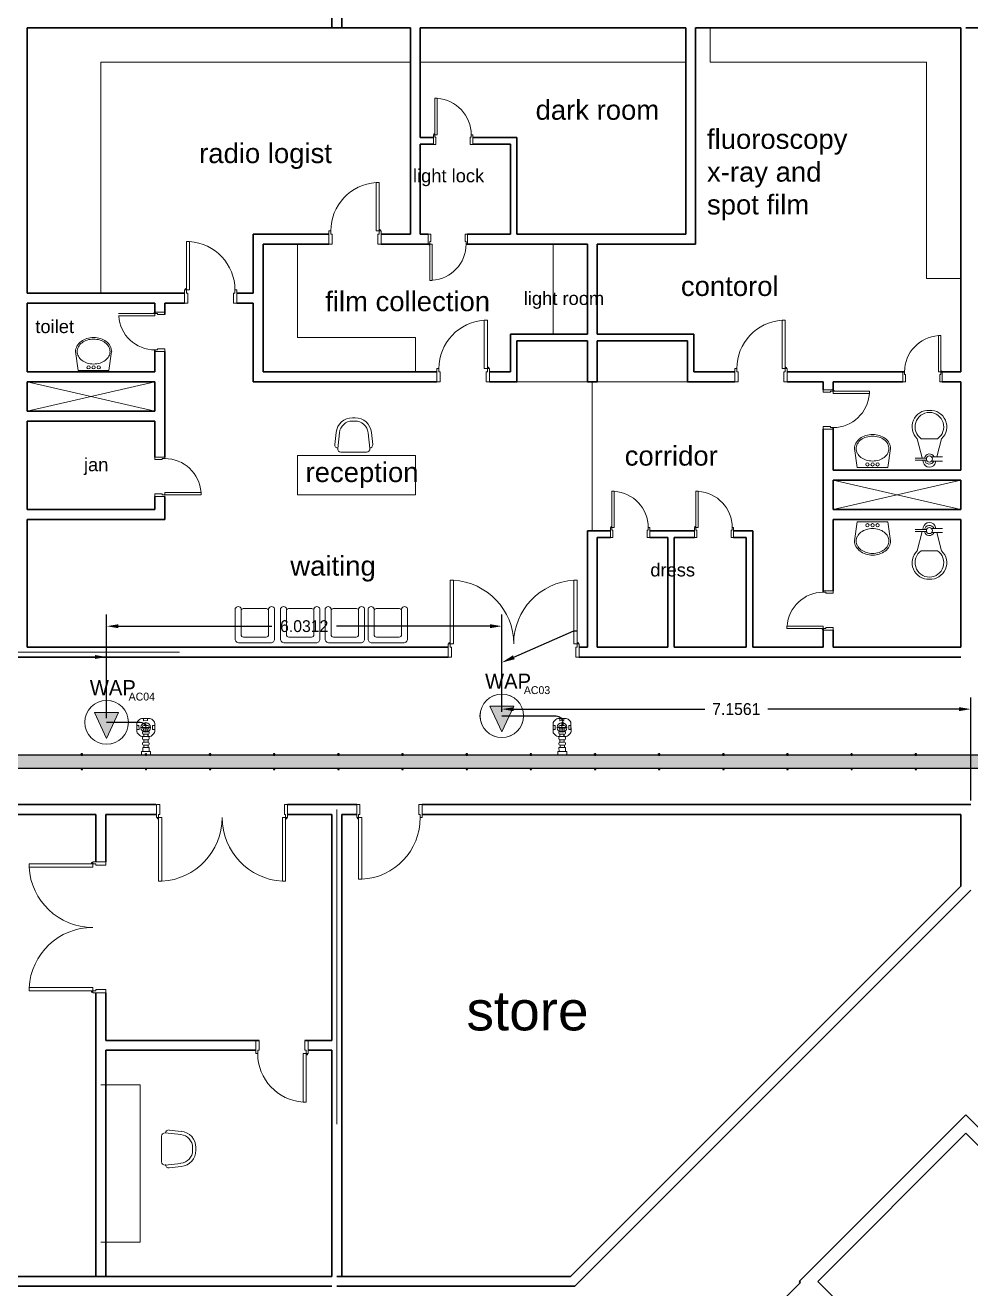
# Model space of a CAD drawing. Extents: x -3700 to 3801, y 313 to 399.
# Drawn here: x 79.85 to 94.27, y 348.49 to 367.76 of the extents above; entities that cross this region are included whole.
import ezdxf
from ezdxf import colors
from ezdxf.entities.mleader import LeaderData, LeaderLine
from ezdxf.enums import TextEntityAlignment as Align
from ezdxf.math import Vec2, Vec3

# ---------------------------------------------------------------- set-up
doc = ezdxf.new("R2010")
doc.units = 0
doc.header["$LTSCALE"] = 0.15
doc.linetypes.add('CONTINOUS', pattern=[0])
doc.layers.get('0').update_dxf_attribs({"color": 252})
doc.layers.get('Defpoints').update_dxf_attribs({"color": 252})
for name, color, linetype, lineweight in [('0 LEGEND', 140, 'Continuous', 0), ('anal', 252, 'Continuous', 20), ('DOOR', 252, 'Continuous', 20), ('EL-PULL BOX-50', 3, 'Continuous', 0), ('FIXT', 252, 'Continuous', 9), ('FUR', 252, 'Continuous', 9), ('sofa', 252, 'Continuous', 9), ('T-STRUCTURED', 7, 'Continuous', 0), ('TMG-LC-ACCEORISE', 1, 'Continuous', 0), ('wall', 252, 'Continuous', 30), ('WC', 252, 'Continuous', 9)]:
    doc.layers.add(name, color=color, linetype=linetype, lineweight=lineweight)
for name, color, linetype in [('0 sockets', 252, 'Continuous'), ('0 sound', 252, 'Continuous'), ('0 WIRINF', 2, 'Continuous'), ('AUTOINCR', 7, 'Continuous'), ('CIRCUIT_PRO_LAYER', 7, 'Continuous'), ('CPTOOLS-TRAY', 1, 'Continuous'), ('d1', 252, 'Continuous'), ('sarray', 7, 'Continuous')]:
    doc.layers.add(name, color=color, linetype=linetype)
doc.dimstyles.get("Standard").update_dxf_attribs({"dimtxt": 0.18, "dimasz": 0.18, "dimexe": 0.18, "dimexo": 0.0625, "dimgap": 0.09, "dimtad": 0, "dimtih": 1, "dimtoh": 1, "dimdec": 4, "dimzin": 0, "dimdsep": 46, "dimtxsty": 'Standard', "dimcen": 0.09, "dimadec": 0, "dimazin": 0, "dimtfac": 1, "dimtdec": 4, "dimtofl": 0, "dimtmove": 0, "dimatfit": 3, "dimfxl": 1, "dimtolj": 1, "dimtzin": 0, "dimarcsym": 0})

# ---------------------------------------------------------------- blocks, each defined once
blk = doc.blocks.new('D100')
at = {"layer": 'DOOR'}
for points in [[(0.03, 0.2), (0.03, 1.14), (0.078, 1.14), (0.078, 0.2)], [(0.03, 0.2), (0, 0.2), (0, 0), (0.05, 0), (0.05, 0.15), (0.03, 0.15)], [(0.97, 0.2), (1, 0.2), (1, 0), (0.95, 0), (0.95, 0.15), (0.97, 0.15)]]:
    blk.add_lwpolyline(points, close=True, dxfattribs=at)
blk.add_circle((0.02, 0.21), 0.01, dxfattribs=at)
blk.add_arc((0.029, 0.2), 0.941, 0.0029, 86.9663, dxfattribs=at)
blk = doc.blocks.new('ARCH')
at = {"layer": 'anal'}
for p, q in [((90.3, 367.2), (90.3, 367.725)), ((81, 367.2), (85.725, 367.2)), ((81, 363.675), (81, 367.2)), ((85.875, 367.2), (89.925, 367.2)), ((90.3, 367.2), (93.6, 367.2)), ((93.6, 367.2), (93.6, 363.9)), ((87.9, 363.05), (87.9, 364.425)), ((93.6, 363.9), (94.125, 363.9)), ((81.825, 362.325), (79.875, 361.875)), ((79.875, 362.325), (81.825, 361.875)), ((88.5, 362.325), (88.5, 360.05)), ((84, 361.2), (85.8, 361.2)), ((84, 360.6), (84, 361.2)), ((85.8, 361.2), (85.8, 360.6)), ((94.125, 360.825), (92.175, 360.375)), ((92.175, 360.825), (94.125, 360.375)), ((85.8, 360.6), (84, 360.6)), ((77.4, 358.2), (82.2, 358.2)), ((82.2, 358.2), (77.4, 358.2)), ((84.6, 355.8), (84.6, 351)), ((84.6, 351), (84.6, 355.8)), ((84.6, 355.8), (84.6, 351)), ((84.6, 351), (84.6, 355.8))]:
    blk.add_line(p, q, dxfattribs=at)
at = {"layer": 'DOOR'}
for p, q in [((86.097, 366.093), (86.097, 366.648)), ((86.097, 366.648), (86.133, 366.648)), ((86.133, 366.648), (86.133, 366.093)), ((86.097, 366.093), (86.074, 366.093)), ((86.074, 366.093), (86.074, 365.943)), ((86.133, 366.093), (86.097, 366.093)), ((86.097, 366.056), (86.097, 366.093)), ((86.112, 366.056), (86.097, 366.056)), ((86.112, 365.943), (86.112, 366.056)), ((86.637, 365.943), (86.637, 366.056)), ((86.637, 366.056), (86.652, 366.056)), ((86.652, 366.093), (86.674, 366.093)), ((86.652, 366.056), (86.652, 366.093)), ((86.674, 366.093), (86.674, 365.943)), ((86.074, 365.943), (86.112, 365.943)), ((86.674, 365.943), (86.637, 365.943)), ((85.997, 364.425), (85.997, 364.575)), ((85.997, 364.575), (86.034, 364.575)), ((86.034, 364.575), (86.034, 364.463)), ((86.597, 364.575), (86.559, 364.575)), ((86.559, 364.575), (86.559, 364.463)), ((86.597, 364.425), (86.597, 364.575)), ((86.019, 364.425), (85.997, 364.425)), ((86.034, 364.463), (86.019, 364.463)), ((86.019, 364.463), (86.019, 364.425)), ((86.019, 364.425), (86.019, 363.87)), ((86.055, 364.425), (86.019, 364.425)), ((86.055, 363.87), (86.055, 364.425)), ((86.559, 364.463), (86.574, 364.463)), ((86.574, 364.463), (86.574, 364.425)), ((86.574, 364.425), (86.597, 364.425)), ((86.019, 363.87), (86.055, 363.87)), ((81.825, 363.364), (81.27, 363.364)), ((81.27, 363.328), (81.825, 363.328)), ((81.825, 363.364), (81.825, 363.386)), ((81.825, 363.386), (81.975, 363.386)), ((81.825, 363.328), (81.825, 363.364)), ((81.862, 363.364), (81.825, 363.364)), ((81.862, 363.349), (81.862, 363.364)), ((81.975, 363.349), (81.862, 363.349)), ((81.975, 363.386), (81.975, 363.349)), ((93.819, 363.03), (93.783, 363.03)), ((93.783, 363.03), (93.783, 362.475)), ((93.819, 362.475), (93.819, 363.03)), ((81.825, 362.809), (81.825, 362.786)), ((81.862, 362.809), (81.825, 362.809)), ((81.825, 362.786), (81.975, 362.786)), ((81.975, 362.824), (81.862, 362.824)), ((81.862, 362.824), (81.862, 362.809)), ((81.975, 362.786), (81.975, 362.824)), ((93.264, 362.475), (93.241, 362.475)), ((93.241, 362.475), (93.241, 362.325)), ((93.264, 362.437), (93.264, 362.475)), ((93.279, 362.437), (93.264, 362.437)), ((93.279, 362.325), (93.279, 362.437)), ((93.783, 362.475), (93.819, 362.475)), ((93.804, 362.325), (93.804, 362.437)), ((93.804, 362.437), (93.819, 362.437)), ((93.819, 362.475), (93.841, 362.475)), ((93.819, 362.437), (93.819, 362.475)), ((93.841, 362.475), (93.841, 362.325)), ((92.175, 362.202), (92.025, 362.202)), ((92.025, 362.202), (92.025, 362.165)), ((92.137, 362.165), (92.137, 362.18)), ((92.137, 362.18), (92.175, 362.18)), ((92.175, 362.18), (92.175, 362.202)), ((92.175, 362.18), (92.73, 362.18)), ((92.175, 362.143), (92.175, 362.18)), ((92.73, 362.18), (92.73, 362.143)), ((93.241, 362.325), (93.279, 362.325)), ((93.841, 362.325), (93.804, 362.325)), ((92.025, 362.165), (92.137, 362.165)), ((92.73, 362.143), (92.175, 362.143)), ((92.025, 361.602), (92.025, 361.64)), ((92.025, 361.64), (92.137, 361.64)), ((92.175, 361.602), (92.025, 361.602)), ((92.137, 361.64), (92.137, 361.625)), ((92.137, 361.625), (92.175, 361.625)), ((92.175, 361.625), (92.175, 361.602)), ((81.975, 361.176), (81.825, 361.176)), ((81.825, 361.176), (81.825, 361.139)), ((81.825, 361.139), (81.937, 361.139)), ((81.937, 361.139), (81.937, 361.154)), ((81.937, 361.154), (81.975, 361.154)), ((81.975, 361.154), (81.975, 361.176)), ((82.53, 360.635), (81.975, 360.635)), ((81.975, 360.635), (81.975, 360.599)), ((82.53, 360.599), (82.53, 360.635)), ((88.799, 360.655), (88.835, 360.655)), ((88.799, 360.1), (88.799, 360.655)), ((88.835, 360.655), (88.835, 360.1)), ((90.08, 360.655), (90.116, 360.655)), ((90.08, 360.1), (90.08, 360.655)), ((90.116, 360.655), (90.116, 360.1)), ((81.825, 360.576), (81.825, 360.614)), ((81.825, 360.614), (81.937, 360.614)), ((81.975, 360.576), (81.825, 360.576)), ((81.937, 360.614), (81.937, 360.599)), ((81.937, 360.599), (81.975, 360.599)), ((81.975, 360.599), (82.53, 360.599)), ((81.975, 360.599), (81.975, 360.591)), ((88.776, 360.1), (88.776, 359.95)), ((88.799, 360.1), (88.776, 360.1)), ((88.799, 360.062), (88.799, 360.1)), ((88.835, 360.1), (88.799, 360.1)), ((88.814, 360.062), (88.799, 360.062)), ((88.814, 359.95), (88.814, 360.062)), ((89.339, 360.062), (89.354, 360.062)), ((89.339, 359.95), (89.339, 360.062)), ((89.354, 360.062), (89.354, 360.1)), ((89.354, 360.1), (89.376, 360.1)), ((89.376, 360.1), (89.376, 359.95)), ((90.057, 360.1), (90.057, 359.95)), ((90.08, 360.1), (90.057, 360.1)), ((90.08, 360.062), (90.08, 360.1)), ((90.116, 360.1), (90.08, 360.1)), ((90.095, 360.062), (90.08, 360.062)), ((90.095, 359.95), (90.095, 360.062)), ((90.62, 360.062), (90.635, 360.062)), ((90.62, 359.95), (90.62, 360.062)), ((90.635, 360.062), (90.635, 360.1)), ((90.635, 360.1), (90.657, 360.1)), ((90.657, 360.1), (90.657, 359.95)), ((88.776, 359.95), (88.814, 359.95)), ((89.376, 359.95), (89.339, 359.95)), ((90.057, 359.95), (90.095, 359.95)), ((90.657, 359.95), (90.62, 359.95)), ((92.025, 359.135), (92.175, 359.135)), ((92.025, 359.113), (92.025, 359.135)), ((92.062, 359.113), (92.025, 359.113)), ((92.062, 359.098), (92.062, 359.113)), ((92.175, 359.098), (92.062, 359.098)), ((92.175, 359.135), (92.175, 359.098)), ((91.47, 358.594), (92.025, 358.594)), ((91.47, 358.558), (91.47, 358.594)), ((92.025, 358.558), (91.47, 358.558)), ((92.025, 358.594), (92.025, 358.558)), ((92.062, 358.558), (92.025, 358.558)), ((92.025, 358.558), (92.025, 358.535)), ((92.025, 358.535), (92.175, 358.535)), ((92.062, 358.573), (92.062, 358.558)), ((92.175, 358.573), (92.062, 358.573)), ((92.175, 358.535), (92.175, 358.573))]:
    blk.add_line(p, q, dxfattribs=at)
for points in [[(85.249, 364.625), (85.249, 365.365), (85.201, 365.365), (85.201, 364.625)], [(84.509, 364.625), (84.479, 364.625), (84.479, 364.425), (84.529, 364.425), (84.529, 364.575), (84.509, 364.575)], [(85.249, 364.625), (85.279, 364.625), (85.279, 364.425), (85.229, 364.425), (85.229, 364.575), (85.249, 364.575)], [(82.306, 363.725), (82.306, 364.465), (82.354, 364.465), (82.354, 363.725)], [(82.306, 363.725), (82.276, 363.725), (82.276, 363.525), (82.326, 363.525), (82.326, 363.675), (82.306, 363.675)], [(83.046, 363.725), (83.076, 363.725), (83.076, 363.525), (83.026, 363.525), (83.026, 363.675), (83.046, 363.675)], [(86.899, 362.525), (86.899, 363.265), (86.851, 363.265), (86.851, 362.525)], [(91.445, 362.525), (91.445, 363.265), (91.397, 363.265), (91.397, 362.525)], [(86.159, 362.525), (86.129, 362.525), (86.129, 362.325), (86.179, 362.325), (86.179, 362.475), (86.159, 362.475)], [(86.899, 362.525), (86.929, 362.525), (86.929, 362.325), (86.879, 362.325), (86.879, 362.475), (86.899, 362.475)], [(90.705, 362.525), (90.675, 362.525), (90.675, 362.325), (90.725, 362.325), (90.725, 362.475), (90.705, 362.475)], [(91.445, 362.525), (91.475, 362.525), (91.475, 362.325), (91.425, 362.325), (91.425, 362.475), (91.445, 362.475)], [(86.329, 358.325), (86.329, 359.295), (86.379, 359.295), (86.379, 358.325)], [(88.269, 358.325), (88.269, 359.295), (88.219, 359.295), (88.219, 358.325)], [(86.329, 358.325), (86.299, 358.325), (86.299, 358.125), (86.349, 358.125), (86.349, 358.275), (86.329, 358.275)], [(88.269, 358.325), (88.299, 358.325), (88.299, 358.125), (88.249, 358.125), (88.249, 358.275), (88.269, 358.275)], [(81.88, 355.675), (81.85, 355.675), (81.85, 355.875), (81.9, 355.875), (81.9, 355.725), (81.88, 355.725)], [(83.82, 355.675), (83.85, 355.675), (83.85, 355.875), (83.8, 355.875), (83.8, 355.725), (83.82, 355.725)], [(81.88, 355.675), (81.88, 354.705), (81.93, 354.705), (81.93, 355.675)], [(83.82, 355.675), (83.82, 354.705), (83.77, 354.705), (83.77, 355.675)], [(80.875, 354.971), (79.905, 354.971), (79.905, 354.921), (80.875, 354.921)], [(80.875, 354.971), (80.875, 355.001), (81.075, 355.001), (81.075, 354.951), (80.925, 354.951), (80.925, 354.971)], [(80.875, 353.031), (79.905, 353.031), (79.905, 353.081), (80.875, 353.081)], [(80.875, 353.031), (80.875, 353.001), (81.075, 353.001), (81.075, 353.051), (80.925, 353.051), (80.925, 353.031)], [(83.394, 352.075), (83.364, 352.075), (83.364, 352.275), (83.414, 352.275), (83.414, 352.125), (83.394, 352.125)], [(84.134, 352.075), (84.164, 352.075), (84.164, 352.275), (84.114, 352.275), (84.114, 352.125), (84.134, 352.125)], [(84.134, 352.075), (84.134, 351.335), (84.086, 351.335), (84.086, 352.075)]]:
    blk.add_lwpolyline(points, close=True, dxfattribs=at)
for centre in [(85.259, 364.635), (82.296, 363.735), (86.909, 362.535), (91.455, 362.535), (86.319, 358.335), (88.279, 358.335), (81.87, 355.665), (83.83, 355.665), (80.865, 354.981), (80.865, 353.021), (84.144, 352.065)]:
    blk.add_circle(centre, 0.01, dxfattribs=at)
for centre, radius, start, end in [((85.249, 364.625), 0.74, 93.7231, 180), ((82.306, 363.725), 0.74, 0, 86.2769), ((86.899, 362.525), 0.74, 93.7231, 180), ((91.445, 362.525), 0.74, 93.7231, 180), ((86.329, 358.325), 0.971, 0, 87.0492), ((88.271, 358.325), 0.971, 92.9508, 180), ((81.88, 355.675), 0.971, 272.9508, 0), ((83.823, 355.675), 0.971, 180, 267.0492), ((80.875, 354.971), 0.971, 182.9508, 270), ((80.875, 353.029), 0.971, 90, 177.0492), ((84.134, 352.075), 0.74, 180, 266.2769)]:
    blk.add_arc(centre, radius, start, end, dxfattribs=at)
for centre, major_axis, start_param, end_param in [((86.097, 366.093), (0.392, 0.392), 5.497787, 7.003603), ((86.089, 366.101), (0.0053, 0.0053), 5.497787, 11.780972), ((92.182, 362.187), (0.0053, 0.0053), 3.926991, 10.210176), ((92.175, 362.18), (-0.392, 0.392), 2.356194, 3.86201), ((88.799, 360.1), (-0.392, 0.392), 3.926991, 5.432806), ((90.08, 360.1), (-0.392, 0.392), 3.926991, 5.432806), ((88.791, 360.107), (0.0053, 0.0053), 5.497787, 11.780972), ((90.072, 360.107), (0.0053, 0.0053), 5.497787, 11.780972), ((92.025, 358.558), (-0.392, 0.392), -0.785398, 0.720417), ((92.017, 358.55), (0.0053, 0.0053), 0.785398, 7.068583)]:
    blk.add_ellipse(centre, major_axis=major_axis, ratio=1, start_param=start_param, end_param=end_param, dxfattribs=at)
at = {"layer": 'DOOR', "extrusion": (0, 0, -1)}
for centre, major_axis, start_param, end_param in [((86.012, 364.418), (-0.0053, 0.0053), 2.356194490190417, 8.639379797370003), ((86.019, 364.425), (-0.392, 0.392), 2.356194, 3.86201), ((81.825, 363.364), (0.392, 0.392), 2.356194, 3.86201), ((81.817, 363.371), (-0.0053, 0.0053), 3.926991, 10.210176), ((93.819, 362.475), (-0.392, 0.392), 5.497787, 7.003603), ((93.826, 362.482), (-0.0053, 0.0053), 5.497787, 11.780972), ((81.975, 360.599), (0.392, 0.392), -0.785398, 0.720417), ((81.982, 360.591), (-0.0053, 0.0053), 5.497787, 7.068583)]:
    blk.add_ellipse(centre, major_axis=major_axis, ratio=1, start_param=start_param, end_param=end_param, dxfattribs=at)
at = {"layer": 'FIXT'}
for p, q in [((84, 363), (84, 364.425)), ((85.8, 363), (84, 363)), ((85.8, 362.475), (85.8, 363)), ((80.614, 362.785), (80.655, 362.494)), ((81.164, 362.785), (81.123, 362.494)), ((80.655, 362.494), (81.123, 362.494)), ((89.95, 362.325), (87.35, 362.325)), ((92.502, 361.305), (92.543, 361.014)), ((93.052, 361.305), (93.011, 361.014)), ((92.543, 361.014), (93.011, 361.014)), ((92.502, 359.895), (92.543, 360.186)), ((92.543, 360.186), (93.011, 360.186)), ((93.052, 359.895), (93.011, 360.186))]:
    blk.add_line(p, q, dxfattribs=at)
for centre in [(80.812, 362.544), (80.889, 362.544), (80.967, 362.544), (92.699, 361.064), (92.777, 361.064), (92.854, 361.064), (92.699, 360.136), (92.777, 360.136), (92.854, 360.136)]:
    blk.add_circle(centre, 0.025, dxfattribs=at)
for centre, radius, start, end in [((80.835, 362.758), 0.228, 127.2098, 151.387), ((80.868, 362.714), 0.282, 107.4592, 127.2098), ((80.868, 362.714), 0.257, 107.4592, 127.2098), ((80.889, 362.647), 0.353, 90, 107.4592), ((80.889, 362.647), 0.328, 90, 107.4592), ((80.889, 362.647), 0.353, 72.5408, 90), ((80.889, 362.647), 0.328, 72.5408, 90), ((80.911, 362.714), 0.257, 52.7902, 72.5408), ((80.911, 362.714), 0.282, 52.7902, 72.5408), ((80.943, 362.758), 0.228, 28.613, 52.7902), ((80.785, 362.785), 0.171, 151.387, 180), ((80.785, 362.785), 0.146, 151.387, 180), ((80.785, 362.785), 0.146, 180, 208.613), ((80.835, 362.758), 0.203, 127.2098, 151.387), ((80.943, 362.758), 0.203, 28.613, 52.7902), ((80.994, 362.785), 0.146, 0, 28.613), ((80.994, 362.785), 0.146, 331.387, 360), ((80.994, 362.785), 0.171, 0, 28.613), ((80.835, 362.812), 0.203, 208.613, 232.7902), ((80.868, 362.855), 0.257, 232.7902, 252.5408), ((80.889, 362.923), 0.328, 252.5408, 270), ((80.889, 362.923), 0.328, 270, 287.4592), ((80.911, 362.855), 0.257, 287.4592, 307.2098), ((80.943, 362.812), 0.203, 307.2098, 331.387), ((92.723, 361.278), 0.228, 127.2098, 151.387), ((92.723, 361.278), 0.203, 127.2098, 151.387), ((92.755, 361.234), 0.282, 107.4592, 127.2098), ((92.755, 361.234), 0.257, 107.4592, 127.2098), ((92.777, 361.167), 0.353, 90, 107.4592), ((92.777, 361.167), 0.328, 90, 107.4592), ((92.777, 361.167), 0.353, 72.5408, 90), ((92.777, 361.167), 0.328, 72.5408, 90), ((92.798, 361.234), 0.257, 52.7902, 72.5408), ((92.798, 361.234), 0.282, 52.7902, 72.5408), ((92.831, 361.278), 0.203, 28.613, 52.7902), ((92.831, 361.278), 0.228, 28.613, 52.7902), ((92.672, 361.305), 0.171, 151.387, 180), ((92.672, 361.305), 0.146, 151.387, 180), ((92.672, 361.305), 0.146, 180, 208.613), ((92.723, 361.332), 0.203, 208.613, 232.7902), ((92.831, 361.332), 0.203, 307.2098, 331.387), ((92.881, 361.305), 0.146, 0, 28.613), ((92.881, 361.305), 0.146, 331.387, 360), ((92.881, 361.305), 0.171, 0, 28.613), ((92.755, 361.375), 0.257, 232.7902, 252.5408), ((92.777, 361.443), 0.328, 252.5408, 270), ((92.777, 361.443), 0.328, 270, 287.4592), ((92.798, 361.375), 0.257, 287.4592, 307.2098), ((92.755, 359.825), 0.257, 107.4592, 127.2098), ((92.777, 359.757), 0.328, 90, 107.4592), ((92.777, 359.757), 0.328, 72.5408, 90), ((92.798, 359.825), 0.257, 52.7902, 72.5408), ((92.672, 359.895), 0.171, 180, 208.613), ((92.672, 359.895), 0.146, 151.387, 180), ((92.672, 359.895), 0.146, 180, 208.613), ((92.723, 359.868), 0.203, 127.2098, 151.387), ((92.831, 359.868), 0.203, 28.613, 52.7902), ((92.881, 359.895), 0.146, 0, 28.613), ((92.881, 359.895), 0.146, 331.387, 360), ((92.881, 359.895), 0.171, 331.387, 360), ((92.723, 359.922), 0.228, 208.613, 232.7902), ((92.723, 359.922), 0.203, 208.613, 232.7902), ((92.755, 359.966), 0.282, 232.7902, 252.5408), ((92.755, 359.966), 0.257, 232.7902, 252.5408), ((92.777, 360.033), 0.353, 252.5408, 270), ((92.777, 360.033), 0.328, 252.5408, 270), ((92.777, 360.033), 0.328, 270, 287.4592), ((92.777, 360.033), 0.353, 270, 287.4592), ((92.798, 359.966), 0.257, 287.4592, 307.2098), ((92.798, 359.966), 0.282, 287.4592, 307.2098), ((92.831, 359.922), 0.203, 307.2098, 331.387), ((92.831, 359.922), 0.228, 307.2098, 331.387)]:
    blk.add_arc(centre, radius, start, end, dxfattribs=at)
at = {"layer": 'FUR'}
for p, q in [((84.839, 361.775), (84.88, 361.775)), ((84.839, 361.725), (84.88, 361.725)), ((84.57, 361.365), (84.59, 361.552)), ((84.614, 361.304), (84.64, 361.546)), ((85.105, 361.304), (85.078, 361.546)), ((85.148, 361.365), (85.128, 361.552)), ((85.055, 361.25), (84.664, 361.25)), ((83.05, 358.865), (83.05, 358.4)), ((83.14, 358.863), (83.14, 358.467)), ((83.515, 358.865), (83.185, 358.865)), ((83.56, 358.467), (83.56, 358.863)), ((83.65, 358.4), (83.65, 358.865)), ((83.742, 358.865), (83.742, 358.4)), ((83.832, 358.863), (83.832, 358.467)), ((84.207, 358.865), (83.877, 358.865)), ((84.252, 358.467), (84.252, 358.863)), ((84.342, 358.4), (84.342, 358.865)), ((84.424, 358.865), (84.424, 358.4)), ((84.514, 358.863), (84.514, 358.467)), ((84.889, 358.865), (84.559, 358.865)), ((84.934, 358.467), (84.934, 358.863)), ((85.024, 358.4), (85.024, 358.865)), ((85.079, 358.865), (85.079, 358.4)), ((85.169, 358.863), (85.169, 358.467)), ((85.544, 358.865), (85.214, 358.865)), ((85.589, 358.467), (85.589, 358.863)), ((85.679, 358.4), (85.679, 358.865)), ((83.11, 358.34), (83.59, 358.34)), ((83.178, 358.43), (83.523, 358.43)), ((83.802, 358.34), (84.282, 358.34)), ((83.87, 358.43), (84.215, 358.43)), ((84.484, 358.34), (84.964, 358.34)), ((84.551, 358.43), (84.896, 358.43)), ((85.139, 358.34), (85.619, 358.34)), ((85.207, 358.43), (85.552, 358.43)), ((81.925, 350.816), (81.925, 350.425)), ((81.979, 350.866), (82.221, 350.84)), ((82.04, 350.909), (82.227, 350.889)), ((82.4, 350.6), (82.4, 350.641)), ((82.45, 350.6), (82.45, 350.641)), ((81.979, 350.375), (82.221, 350.401)), ((82.04, 350.331), (82.227, 350.351))]:
    blk.add_line(p, q, dxfattribs=at)
for centre, radius, start, end in [((84.839, 361.525), 0.25, 90, 173.857), ((84.839, 361.525), 0.2, 90, 173.857), ((84.88, 361.525), 0.25, 6.143, 90), ((84.88, 361.525), 0.2, 6.143, 90), ((84.62, 361.36), 0.05, 173.857, 270), ((84.664, 361.3), 0.05, 175.0303, 270), ((85.055, 361.3), 0.05, 270, 4.9697), ((85.099, 361.36), 0.05, 270, 6.143), ((81.975, 350.816), 0.05, 85.0303, 180), ((82.035, 350.86), 0.05, 83.857, 180), ((82.2, 350.641), 0.2, 0, 83.857), ((82.2, 350.641), 0.25, 0, 83.857), ((81.975, 350.425), 0.05, 180, 274.9697), ((82.2, 350.6), 0.2, 276.143, 0), ((82.2, 350.6), 0.25, 276.143, 0), ((82.035, 350.381), 0.05, 180, 276.143)]:
    blk.add_arc(centre, radius, start, end, dxfattribs=at)
for centre, major_axis, start_param, end_param in [((83.095, 358.847), (-0.0339, 0.0339), 4.256093, 6.69338), ((83.606, 358.847), (0.0339, 0.0339), 5.87299, 8.310278), ((83.787, 358.847), (-0.0339, 0.0339), 4.256093, 6.69338), ((84.297, 358.847), (0.0339, 0.0339), 5.87299, 8.310278), ((84.468, 358.847), (-0.0339, 0.0339), 4.256093, 6.69338), ((84.979, 358.847), (0.0339, 0.0339), 5.87299, 8.310278), ((85.124, 358.847), (-0.0339, 0.0339), 4.256093, 6.69338), ((85.635, 358.847), (0.0339, 0.0339), 5.87299, 8.310278), ((83.185, 358.805), (-0.0424, 0.0424), -0.785398, 0.062664), ((83.515, 358.805), (0.0424, 0.0424), 6.220521, 7.068583), ((83.877, 358.805), (-0.0424, 0.0424), -0.785398, 0.062664), ((84.207, 358.805), (0.0424, 0.0424), 6.220521, 7.068583), ((84.559, 358.805), (-0.0424, 0.0424), -0.785398, 0.062664), ((84.889, 358.805), (0.0424, 0.0424), 6.220521, 7.068583), ((85.214, 358.805), (-0.0424, 0.0424), -0.785398, 0.062664), ((85.544, 358.805), (0.0424, 0.0424), 6.220521, 7.068583), ((83.11, 358.4), (0.0424, 0.0424), 2.356194, 3.926991), ((83.178, 358.467), (0.0265, 0.0265), 2.356194, 3.926991), ((83.523, 358.467), (-0.0265, 0.0265), 2.356194, 3.926991), ((83.59, 358.4), (-0.0424, 0.0424), 2.356194, 3.926991), ((83.802, 358.4), (0.0424, 0.0424), 2.356194, 3.926991), ((83.87, 358.467), (0.0265, 0.0265), 2.356194, 3.926991), ((84.215, 358.467), (-0.0265, 0.0265), 2.356194, 3.926991), ((84.282, 358.4), (-0.0424, 0.0424), 2.356194, 3.926991), ((84.484, 358.4), (0.0424, 0.0424), 2.356194, 3.926991), ((84.551, 358.467), (0.0265, 0.0265), 2.356194, 3.926991), ((84.896, 358.467), (-0.0265, 0.0265), 2.356194, 3.926991), ((84.964, 358.4), (-0.0424, 0.0424), 2.356194, 3.926991), ((85.139, 358.4), (0.0424, 0.0424), 2.356194, 3.926991), ((85.207, 358.467), (0.0265, 0.0265), 2.356194, 3.926991), ((85.552, 358.467), (-0.0265, 0.0265), 2.356194, 3.926991), ((85.619, 358.4), (-0.0424, 0.0424), 2.356194, 3.926991)]:
    blk.add_ellipse(centre, major_axis=major_axis, ratio=1, start_param=start_param, end_param=end_param, dxfattribs=at)
at = {"layer": 'sofa'}
for p, q in [((81, 351.6), (81.6, 351.6)), ((81.6, 351.6), (81.6, 349.2)), ((81.6, 349.2), (81, 349.2))]:
    blk.add_line(p, q, dxfattribs=at)
at = {"layer": 'wall'}
for p, q in [((84.525, 367.725), (84.525, 374.925)), ((84.675, 372.525), (84.675, 367.725)), ((80.925, 367.725), (79.875, 367.725)), ((79.875, 367.725), (85.725, 367.725)), ((79.875, 367.725), (79.875, 363.675)), ((84.675, 367.725), (80.925, 367.725)), ((85.725, 367.725), (84.525, 367.725)), ((85.725, 367.725), (84.675, 367.725)), ((85.725, 367.725), (84.675, 367.725)), ((85.725, 367.725), (85.725, 364.575)), ((89.475, 367.725), (85.875, 367.725)), ((89.925, 367.725), (85.875, 367.725)), ((85.875, 367.725), (89.925, 367.725)), ((85.875, 367.725), (85.875, 366.05)), ((89.925, 367.725), (85.875, 367.725)), ((89.925, 367.725), (89.925, 364.575)), ((91.875, 367.725), (90.075, 367.725)), ((94.125, 367.725), (90.075, 367.725)), ((90.075, 367.725), (94.125, 367.725)), ((90.075, 367.725), (90.075, 364.425)), ((90.075, 367.725), (91.725, 367.725)), ((94.125, 367.725), (94.125, 362.475)), ((94.125, 367.725), (94.125, 362.475)), ((94.125, 362.475), (94.125, 367.725)), ((94.125, 366.031), (94.125, 367.725)), ((94.125, 362.475), (94.125, 367.725)), ((94.2, 367.725), (99.525, 367.725)), ((86.074, 366.05), (85.875, 366.05)), ((87.35, 366.05), (86.674, 366.05)), ((87.35, 364.575), (87.35, 366.05)), ((86.074, 365.95), (85.875, 365.95)), ((85.875, 365.95), (85.875, 364.575)), ((87.25, 365.95), (86.674, 365.95)), ((87.25, 364.575), (87.25, 365.95)), ((94.125, 366), (94.125, 362.475)), ((83.325, 364.575), (83.325, 363.675)), ((84.479, 364.575), (83.325, 364.575)), ((85.725, 364.575), (85.279, 364.575)), ((85.997, 364.575), (85.875, 364.575)), ((87.25, 364.575), (86.597, 364.575)), ((89.925, 364.575), (87.35, 364.575)), ((83.475, 364.425), (83.475, 362.475)), ((84.479, 364.425), (83.475, 364.425)), ((85.8, 364.425), (85.279, 364.425)), ((86.01, 364.425), (85.8, 364.425)), ((88.425, 364.425), (86.574, 364.425)), ((88.425, 364.425), (88.425, 363.05)), ((88.575, 364.425), (88.575, 363.05)), ((90.075, 364.425), (88.575, 364.425)), ((82.276, 363.675), (79.875, 363.675)), ((79.875, 363.525), (79.875, 363.375)), ((81.825, 363.525), (79.875, 363.525)), ((81.825, 363.525), (81.825, 363.371)), ((81.975, 363.525), (81.975, 363.349)), ((82.276, 363.525), (81.975, 363.525)), ((83.325, 363.675), (83.076, 363.675)), ((83.325, 363.525), (83.076, 363.525)), ((83.325, 363.525), (83.325, 362.325)), ((94.125, 362.475), (94.125, 363.6)), ((79.875, 363.375), (79.875, 362.475)), ((88.425, 363.05), (87.25, 363.05)), ((87.25, 363.05), (87.25, 362.475)), ((88.425, 362.95), (87.35, 362.95)), ((87.35, 362.95), (87.35, 362.325)), ((88.425, 362.95), (88.425, 362.325)), ((88.575, 363.05), (90.05, 363.05)), ((88.575, 362.95), (88.575, 362.325)), ((88.575, 362.95), (89.95, 362.95)), ((89.95, 362.95), (89.95, 362.325)), ((90.05, 363.05), (90.05, 362.475)), ((81.825, 362.809), (81.825, 362.475)), ((81.975, 362.786), (81.975, 361.176)), ((79.875, 362.475), (81.825, 362.475)), ((83.475, 362.475), (86.129, 362.475)), ((86.929, 362.475), (87.25, 362.475)), ((90.675, 362.475), (90.05, 362.475)), ((93.263, 362.475), (91.475, 362.475)), ((94.125, 362.475), (93.825, 362.475)), ((79.875, 362.325), (79.875, 361.875)), ((79.875, 362.325), (81.825, 362.325)), ((81.825, 362.325), (81.825, 361.875)), ((83.325, 362.325), (86.129, 362.325)), ((86.929, 362.325), (87.35, 362.325)), ((88.575, 362.325), (88.425, 362.325)), ((90.675, 362.325), (89.95, 362.325)), ((92.025, 362.325), (91.475, 362.325)), ((92.025, 362.325), (92.025, 362.202)), ((92.175, 362.325), (92.175, 362.187)), ((93.241, 362.325), (92.175, 362.325)), ((94.125, 362.325), (93.841, 362.325)), ((94.125, 362.325), (94.125, 361.875)), ((94.125, 360.975), (94.125, 362.325)), ((94.125, 362.325), (94.125, 360.975)), ((94.125, 360.975), (94.125, 362.325)), ((94.125, 360.975), (94.125, 362.325)), ((79.875, 361.875), (81.825, 361.875)), ((79.875, 360.375), (79.875, 361.725)), ((79.875, 361.725), (81.825, 361.725)), ((81.825, 361.725), (81.825, 361.176)), ((92.025, 361.602), (92.025, 359.113)), ((92.175, 361.625), (92.175, 360.975)), ((94.125, 360.975), (92.175, 360.975)), ((92.175, 360.825), (92.175, 360.375)), ((94.125, 360.825), (92.175, 360.825)), ((94.125, 360.825), (94.125, 360.375)), ((94.125, 360.375), (94.125, 360.825)), ((94.125, 360.375), (94.125, 360.825)), ((81.825, 360.576), (81.825, 360.375)), ((81.975, 360.576), (81.975, 360.225)), ((81.825, 360.375), (79.875, 360.375)), ((94.125, 360.375), (92.175, 360.375)), ((79.875, 360.225), (79.875, 358.275)), ((81.975, 360.225), (79.875, 360.225)), ((88.777, 360.05), (88.425, 360.05)), ((88.425, 360.05), (88.425, 358.275)), ((90.057, 360.05), (89.376, 360.05)), ((90.95, 360.05), (90.657, 360.05)), ((90.95, 358.275), (90.95, 360.05)), ((94.125, 360.225), (92.175, 360.225)), ((92.175, 360.225), (92.175, 359.135)), ((94.125, 358.275), (94.125, 360.225)), ((94.125, 358.275), (94.125, 360.225)), ((94.125, 360.225), (94.125, 358.275)), ((94.125, 360.225), (94.125, 358.275)), ((88.575, 359.95), (88.575, 358.275)), ((88.575, 359.95), (88.776, 359.95)), ((89.65, 359.95), (89.376, 359.95)), ((89.65, 358.275), (89.65, 359.95)), ((89.75, 358.275), (89.75, 359.95)), ((89.75, 359.95), (90.057, 359.95)), ((90.85, 359.95), (90.657, 359.95)), ((90.85, 358.275), (90.85, 359.95)), ((94.125, 358.275), (94.125, 359.925)), ((92.025, 358.55), (92.025, 358.275)), ((92.175, 358.275), (92.175, 358.535)), ((80.4, 358.125), (73.899, 358.125)), ((80.4, 358.275), (79.875, 358.275)), ((80.325, 358.125), (86.299, 358.125)), ((80.4, 358.275), (86.299, 358.275)), ((84.525, 358.125), (86.299, 358.125)), ((84.675, 358.275), (86.299, 358.275)), ((88.425, 358.275), (88.299, 358.275)), ((88.299, 358.275), (88.425, 358.275)), ((88.299, 358.125), (94.125, 358.125)), ((88.299, 358.125), (89.325, 358.125)), ((88.575, 358.275), (89.65, 358.275)), ((88.575, 358.275), (89.65, 358.275)), ((89.475, 358.125), (94.125, 358.125)), ((89.75, 358.275), (90.85, 358.275)), ((89.75, 358.275), (90.85, 358.275)), ((90.95, 358.275), (92.025, 358.275)), ((90.95, 358.275), (92.025, 358.275)), ((92.175, 358.275), (94.125, 358.275)), ((92.175, 358.275), (94.125, 358.275)), ((81.839, 355.875), (74.925, 355.875)), ((84.675, 355.875), (83.85, 355.875)), ((84.904, 355.875), (84, 355.875)), ((94.275, 355.875), (85.904, 355.875)), ((80.925, 355.725), (75.075, 355.725)), ((80.925, 355.725), (80.925, 355.001)), ((81.075, 355.725), (81.075, 355.001)), ((81.85, 355.725), (81.075, 355.725)), ((84.525, 355.725), (83.85, 355.725)), ((84.525, 352.275), (84.525, 355.725)), ((84.675, 355.725), (84.675, 348.675)), ((84.904, 355.725), (84.675, 355.725)), ((94.125, 355.725), (85.904, 355.725)), ((94.125, 355.725), (94.125, 354.631)), ((94.125, 354.631), (88.169, 348.675)), ((94.275, 354.569), (88.231, 348.525)), ((80.925, 353.001), (80.925, 348.675)), ((81.075, 353.001), (81.075, 352.275)), ((81.075, 352.275), (83.414, 352.275)), ((84.114, 352.275), (84.525, 352.275)), ((81.075, 352.125), (81.075, 348.675)), ((81.075, 352.125), (83.364, 352.125)), ((84.164, 352.125), (84.525, 352.125)), ((84.525, 348.675), (84.525, 352.125)), ((94.2, 351.141), (91.659, 348.6)), ((96.641, 348.7), (94.2, 351.141)), ((94.2, 350.859), (91.941, 348.6)), ((96.559, 348.5), (94.2, 350.859)), ((80.925, 348.675), (75.075, 348.675)), ((81.525, 348.675), (78.375, 348.675)), ((81.525, 348.675), (78.375, 348.675)), ((78.375, 348.675), (81.225, 348.675)), ((84.525, 348.675), (81.075, 348.675)), ((81.375, 348.675), (81.525, 348.675)), ((84.525, 348.675), (81.675, 348.675)), ((81.675, 348.675), (84.525, 348.675)), ((82.125, 348.675), (81.675, 348.675)), ((88.169, 348.675), (84.6, 348.675)), ((82.275, 348.525), (55.724, 348.525)), ((84.525, 348.525), (65.431, 348.525)), ((88.231, 348.525), (84.6, 348.525)), ((91.676, 348.582), (89.369, 346.275)), ((91.659, 348.6), (91.676, 348.582)), ((91.941, 348.6), (94.3, 346.241))]:
    blk.add_line(p, q, dxfattribs=at)
at = {"layer": 'WC'}
for p, q in [((93.535, 361.162), (93.459, 361.455)), ((93.52, 361.455), (93.768, 361.455)), ((93.757, 361.177), (93.829, 361.455)), ((93.428, 361.161), (93.601, 361.161)), ((93.601, 361.13), (93.428, 361.13)), ((93.551, 361.099), (93.543, 361.131)), ((93.678, 361.115), (93.845, 361.115)), ((93.845, 361.177), (93.679, 361.177)), ((93.737, 361.099), (93.741, 361.115)), ((93.601, 360.07), (93.428, 360.07)), ((93.551, 360.101), (93.543, 360.069)), ((93.678, 360.085), (93.845, 360.085)), ((93.737, 360.101), (93.741, 360.085)), ((93.428, 360.039), (93.601, 360.039)), ((93.535, 360.038), (93.459, 359.745)), ((93.845, 360.023), (93.679, 360.023)), ((93.757, 360.023), (93.829, 359.745)), ((93.52, 359.745), (93.768, 359.745))]:
    blk.add_line(p, q, dxfattribs=at)
for centre in [(93.644, 361.146), (93.644, 360.054)]:
    blk.add_circle(centre, 0.0463, dxfattribs=at)
for centre, radius, start, end in [((93.629, 361.638), 0.25, 86.62, 226.9828), ((93.645, 361.636), 0.22, 90.3, 235.4946), ((93.659, 361.638), 0.25, 313.0172, 93.38), ((93.643, 361.636), 0.22, 304.5054, 89.7), ((93.644, 361.146), 0.0772, 23.4137, 168.1237), ((93.644, 361.116), 0.0942, 190.3889, 349.6111), ((93.644, 361.146), 0.0772, 191.423, 337.1495), ((93.644, 360.084), 0.0942, 10.3889, 169.6111), ((93.644, 360.054), 0.0772, 22.8505, 168.577), ((93.644, 360.054), 0.0772, 191.8763, 336.5863), ((93.629, 359.562), 0.25, 133.0172, 273.38), ((93.645, 359.564), 0.22, 124.5054, 269.7), ((93.643, 359.564), 0.22, 270.3, 55.4946), ((93.659, 359.562), 0.25, 266.62, 46.9828)]:
    blk.add_arc(centre, radius, start, end, dxfattribs=at)
at = {"layer": 'anal', "xscale": -1, "rotation": 180}
blk.add_blockref('D100', (84.904, 355.875), dxfattribs=at)
at = {"layer": 'd1', "attachment_point": 1}
for s, insert, char_height, width in [('{\\fArial|b0|i0|c0|p34;dark room}', (87.634, 366.621), 0.3, 2.4256), ('{\\fArial|b0|i0|c0|p34;fluoroscopy x-ray and spot film}', (90.25, 366.177), 0.3, 2.4256), ('{\\fArial|b0|i0|c0|p34;radio logist}', (82.5, 365.96), 0.3, 2.4256), ('{\\fArial|b0|i0|c0|p34;light lock}', (85.763, 365.567), 0.2, 2.4256), ('{\\fArial|b0|i0|c0|p34;contorol}', (89.852, 363.933), 0.3, 2.4256), ('{\\fArial|b0|i0|c0|p34;film collection}', (84.424, 363.701), 0.3, 2.4256), ('{\\fArial|b0|i0|c0|p34;light room}', (87.454, 363.696), 0.2, 2.4256), ('{\\fArial|b0|i0|c0|p34;toilet}', (80, 363.267), 0.2, 2.4256), ('{\\fArial|b0|i0|c0|p34;corridor}', (88.994, 361.345), 0.3, 2.4256), ('{\\fArial|b0|i0|c0|p34;jan}', (80.742, 361.16), 0.2, 2.4256), ('{\\fArial|b0|i0|c0|p34;reception}', (84.124, 361.094), 0.3, 2.4256), ('{\\fArial|b0|i0|c0|p34;waiting}', (83.891, 359.666), 0.3, 2.4256), ('{\\fArial|b0|i0|c0|p34;dress}', (89.385, 359.554), 0.2, 2.4256), ('{\\fArial|b0|i0|c0|p34;store}', (86.58, 353.029), 0.6, 6.0636)]:
    blk.add_mtext(s, dxfattribs=dict(at, insert=insert, char_height=char_height, width=width))
blk = doc.blocks.new('*U154')
at = {"layer": 'CPTOOLS-TRAY'}
h = blk.add_hatch(color=0, dxfattribs=at)
h.dxf.hatch_style = 1
h.paths.add_polyline_path([(0.1, 31.347), (-0.1, 31.347), (-0.1, 0), (0.1, 0)])
at = {"layer": 'CPTOOLS-TRAY', "color": 0}
blk.add_lwpolyline([(0.1, 31.347), (-0.1, 31.347), (-0.1, 0), (0.1, 0)], close=True, dxfattribs=at)
blk = doc.blocks.new('X4I0P7S6Y6')
at = {"layer": '0 sound', "color": 0, "rotation": 90}
blk.add_blockref('*U154', (94.426, 356.527), dxfattribs=at)
blk = doc.blocks.new('SUPPORT')
at = {"layer": 'CIRCUIT_PRO_LAYER'}
h = blk.add_hatch(dxfattribs=at)
h.set_pattern_fill('ANSI31', color=6, scale=0.0066667)
h.paths.add_polyline_path([(0.5, -0.5), (0.5, 0.5), (-0.5, 0.5), (-0.5, -0.5)])
at = {"layer": 'CIRCUIT_PRO_LAYER', "color": 6}
blk.add_lwpolyline([(-0.5, -0.5), (0.5, -0.5), (0.5, 0.5), (-0.5, 0.5)], close=True, dxfattribs=at)
blk = doc.blocks.new('*U159')
at = {"layer": '0 sound', "color": 3, "xscale": 0.02, "yscale": 0.02, "zscale": 0.02}
blk.add_blockref('SUPPORT', (0, 0), dxfattribs=at)
blk = doc.blocks.new('*U160')
at = {"layer": 'sarray', "color": 0, "linetype": 'ByBlock', "lineweight": -2, "transparency": 16777216}
for p in [(0.979, 0.22), (1.958, 0.22), (2.937, 0.22), (3.916, 0.22), (4.895, 0.22), (5.874, 0.22), (6.853, 0.22), (7.832, 0.22), (8.811, 0.22), (9.79, 0.22), (10.769, 0.22), (11.748, 0.22), (12.727, 0.22), (13.706, 0.22), (0.979, 0), (1.958, 0), (2.937, 0), (3.916, 0), (4.895, 0), (5.874, 0), (6.853, 0), (7.832, 0), (8.811, 0), (9.79, 0), (10.769, 0), (11.748, 0), (12.727, 0), (13.706, 0)]:
    blk.add_blockref('*U159', p, dxfattribs=at)
blk = doc.blocks.new('LEGEND_dwg_WAP-CEILING-1155327-TELECOMMUNICATION LEGEND_ GENERAL NOTES _SYMBOLS _ ABBREVIATIONS')
at = {"layer": 'T-STRUCTURED'}
blk.add_hatch(color=256, dxfattribs=at).paths.add_polyline_path([(0, -184), (-138, 111), (138, 111)], flags=0)
at = {"layer": 'T-STRUCTURED', "flags": 128}
blk.add_lwpolyline([(138, 111), (-138, 111), (0, -184)], close=True, dxfattribs=at)
at = {"layer": 'T-STRUCTURED'}
blk.add_circle((0, 0), 250, dxfattribs=at)
blk = doc.blocks.new('f10')
at = {"xscale": 0.01150579243575653, "yscale": 0.01150579243575653, "zscale": 0.01150579243575653}
blk.add_blockref('LEGEND_dwg_WAP-CEILING-1155327-TELECOMMUNICATION LEGEND_ GENERAL NOTES _SYMBOLS _ ABBREVIATIONS', (29.6, -78.29), dxfattribs=at)
at = {"color": 4}
blk.add_attdef('WAP', (27.39, -74.72), '', height=1.99, dxfattribs=at)
blk = doc.blocks.new('JUNCTION BOX 2')
at = {"layer": 'TMG-LC-ACCEORISE', "color": 1, "ltscale": 0.4}
blk.add_lwpolyline([(-27, -85), (27, -85, 0.198912), (40.5, -79.4), (53.9, -66, 0.198912), (59.5, -52.5), (59.5, 1.5, 0.198912), (53.9, 15), (40.5, 28.4, 0.198912), (27, 34), (-27, 34, 0.198912), (-40.5, 28.4), (-53.9, 15, 0.198912), (-59.5, 1.5), (-59.5, -25.5), (-59.5, -52.5, 0.198912), (-53.9, -66), (-40.5, -79.4, 0.198912)], format="xyb", close=True, dxfattribs=at)
for points in [[(-14.2, 34), (12.2, 34), (12.2, 19.6), (-14.2, 19.6)], [(-59.5, -12.3), (-59.5, -38.7), (-45.1, -38.7), (-45.1, -12.3)], [(-14.2, -85), (12.2, -85), (12.2, -70.6), (-14.2, -70.6)], [(59.5, -12.3), (59.5, -38.7), (45.1, -38.7), (45.1, -12.3)]]:
    blk.add_lwpolyline(points, close=True, dxfattribs=at)
at = {"layer": 'TMG-LC-ACCEORISE', "color": 1}
for points in [[(0, 6.7), (0, -57.7)], [(-32.2, -25.5), (32.2, -25.5)]]:
    blk.add_lwpolyline(points, dxfattribs=at)
blk.add_circle((0, -25.5), 32.2, dxfattribs=at)
blk = doc.blocks.new('EMT CON. ADAPTER')
at = {"linetype": 'CONTINOUS'}
for points in [[(-60, 25), (-60, -25), (-30, -25), (-30, 25)], [(0, 35), (-30, 35), (-30, -35), (0, -35)]]:
    blk.add_lwpolyline(points, close=True, dxfattribs=at)
blk = doc.blocks.new('WERG')
at = {"layer": '0 LEGEND', "color": 1, "ltscale": 0.05}
for p, q in [((-42.9, 16.2), (-42.9, -16.3)), ((-27.5, 26.2), (-32.9, 26.2)), ((-17.5, 16.9), (0, 16.9)), ((-17.5, -16.3), (-17.5, 16.2)), ((-32.9, -26.3), (-27.5, -26.3)), ((-17.5, -16.9), (0, -16.9))]:
    blk.add_line(p, q, dxfattribs=at)
for centre, start, end in [((-32.9, 16.2), 90.00021, 180.00021), ((-27.5, 16.2), 0.00021, 90.00021), ((-32.9, -16.3), 180.00021, 270.00021), ((-27.5, -16.3), 270.00021, 0.00021)]:
    blk.add_arc(centre, 10, start, end, dxfattribs=at)
blk = doc.blocks.new('*U175')
at = {"layer": '0 LEGEND', "ltscale": 0.05}
for p in [(-188.7, 0), (-145.8, 0), (-102.9, 0), (-60, 0)]:
    blk.add_blockref('WERG', p, dxfattribs=at)
at = {"layer": '0 LEGEND', "ltscale": 0.05, "xscale": -1, "rotation": 180}
blk.add_blockref('EMT CON. ADAPTER', (0, 0), dxfattribs=at)
blk = doc.blocks.new('dd')
at = {"layer": 'EL-PULL BOX-50', "xscale": -0.001952159549914251, "yscale": 0.001952159549914252, "zscale": 0.001952159549914252, "rotation": 270.4385235983306}
blk.add_blockref('*U175', (0, 0), dxfattribs=at)
at = {"layer": 'EL-PULL BOX-50', "extrusion": (-0.000106033, 0.013854, 0.999904), "xscale": -0.002296658294016838, "yscale": 0.002296658294016836, "zscale": 0.002296658294016828, "rotation": 0.4385656867152221}
blk.add_blockref('JUNCTION BOX 2', (0.003, -0.365, -0.001), dxfattribs=at)
blk = doc.blocks.new('*U177')
at = {"layer": '0 sound', "color": 3, "xscale": 0.1157527098878497, "yscale": 0.1157527098878497, "zscale": 0.1157527098878497}
blk.add_blockref('f10', (83.693, 366.29), dxfattribs=at).add_auto_attribs({'WAP': 'WAP'})
blk = doc.blocks.new('*U178')
at = {"layer": '0 sound', "color": 3, "xscale": 0.1157527098878497, "yscale": 0.1157527098878497, "zscale": 0.1157527098878497}
blk.add_blockref('f10', (77.661, 366.191), dxfattribs=at).add_auto_attribs({'WAP': 'WAP'})
blk = doc.blocks.new('*D230')
at = {"layer": '0 sound', "color": 0, "lineweight": -2, "transparency": 16777216}
for p, q in [((63.42, 357.157), (63.42, 358.305)), ((63.6, 358.125), (71.654, 358.125)), ((80.908, 358.125), (72.854, 358.125)), ((81.088, 357.191), (81.088, 358.305))]:
    blk.add_line(p, q, dxfattribs=at)
at = {"layer": '0 sound', "color": 0, "transparency": 16777216}
for points in [[(63.6, 358.155), (63.6, 358.095), (63.42, 358.125)], [(80.908, 358.155), (80.908, 358.095), (81.088, 358.125)]]:
    blk.add_solid(points, dxfattribs=at)
at = {"layer": 'Defpoints', "color": 0, "transparency": 16777216}
for p in [(81.088, 358.125), (63.42, 357.094), (81.088, 357.129)]:
    blk.add_point(p, dxfattribs=at)
at = {"layer": '0 sound', "color": 0, "transparency": 16777216, "insert": (72.254, 358.125), "char_height": 0.18, "attachment_point": 5}
blk.add_mtext('\\A1;17.6676', dxfattribs=at)
blk = doc.blocks.new('*D231')
at = {"layer": '0 sound', "color": 0, "lineweight": -2, "transparency": 16777216}
for p, q in [((81.088, 357.191), (81.088, 358.775)), ((87.119, 357.307), (87.119, 358.775)), ((81.268, 358.595), (83.608, 358.595)), ((86.939, 358.595), (84.598, 358.595))]:
    blk.add_line(p, q, dxfattribs=at)
at = {"layer": '0 sound', "color": 0, "transparency": 16777216}
for points in [[(81.268, 358.625), (81.268, 358.565), (81.088, 358.595)], [(86.939, 358.625), (86.939, 358.565), (87.119, 358.595)]]:
    blk.add_solid(points, dxfattribs=at)
at = {"layer": 'Defpoints', "color": 0, "transparency": 16777216}
for p in [(87.119, 358.595), (87.119, 357.244), (81.088, 357.129)]:
    blk.add_point(p, dxfattribs=at)
at = {"layer": '0 sound', "color": 0, "transparency": 16777216, "insert": (84.103, 358.595), "char_height": 0.18, "attachment_point": 5}
blk.add_mtext('\\A1;6.0312', dxfattribs=at)
blk = doc.blocks.new('*D232')
at = {"layer": '0 sound', "color": 0, "lineweight": -2, "transparency": 16777216}
for p, q in [((87.119, 357.29), (87.119, 357.51)), ((94.275, 355.938), (94.275, 357.51)), ((87.299, 357.33), (90.217, 357.33)), ((94.095, 357.33), (91.177, 357.33))]:
    blk.add_line(p, q, dxfattribs=at)
at = {"layer": '0 sound', "color": 0, "transparency": 16777216}
for points in [[(87.299, 357.36), (87.299, 357.3), (87.119, 357.33)], [(94.095, 357.36), (94.095, 357.3), (94.275, 357.33)]]:
    blk.add_solid(points, dxfattribs=at)
at = {"layer": 'Defpoints', "color": 0, "transparency": 16777216}
for p in [(87.119, 357.227), (94.275, 357.33), (94.275, 355.875)]:
    blk.add_point(p, dxfattribs=at)
at = {"layer": '0 sound', "color": 0, "transparency": 16777216, "insert": (90.697, 357.33), "char_height": 0.18, "attachment_point": 5}
blk.add_mtext('\\A1;7.1561', dxfattribs=at)

msp = doc.modelspace()

# ---------------------------------------------------------------- linework, layer by layer
at = {"layer": '0 sockets', "color": 3}
for points in [[(87.11891, 357.22745), (87.95, 357.22745, -0.41421356), (88.05, 357.12745), (88.05, 357.07899)], [(81.0877, 357.12875), (81.59903, 357.12875, -0.26749639), (81.68555, 357.0789, -0.26749639)]]:
    msp.add_lwpolyline(points, format="xyb", dxfattribs=at)

# ---------------------------------------------------------------- block references
at = {"xscale": 0.1157527098878497, "yscale": 0.1157527098878497, "zscale": 0.1157527098878497}
for p in [(77.66131, 366.19143), (83.69252, 366.29013)]:
    msp.add_blockref('f10', p, dxfattribs=at).add_auto_attribs({'WAP': 'WAP'})
at = {"layer": '0 sockets', "color": 3}
msp.add_blockref('ARCH', (0, 0), dxfattribs=at)
at = {"layer": '0 sound', "color": 1}
msp.add_blockref('X4I0P7S6Y6', (0, 0), dxfattribs=at)
at = {"layer": '0 sound', "color": 3}
for name in ['*U178', '*U177']:
    msp.add_blockref(name, (0, 0), dxfattribs=at)
at = {"layer": '0 sound', "color": 3, "rotation": 180}
for p in [(81.68903, 356.62677), (88.04117, 356.62677)]:
    msp.add_blockref('dd', p, dxfattribs=at)
at = {"layer": 'sarray', "color": 3, "rotation": 180}
msp.add_blockref('*U160', (94.41578, 356.63677), dxfattribs=at)

# ---------------------------------------------------------------- texts
at = {"layer": 'AUTOINCR', "color": 1}
for s, p in [('AC04', (81.42407, 357.42512)), ('AC03', (87.45528, 357.52381))]:
    msp.add_text(s, height=0.12, dxfattribs=at).set_placement(p, align=Align.BOTTOM_LEFT)

# ---------------------------------------------------------------- dimensions: what is measured, and where the dimension line sits
at = {"layer": '0 sound', "color": 3}
for base, p1, p2, picture, middle in [((87.11891, 358.5949), (81.0877, 357.12875), (87.11891, 357.24433), '*D231', (84.10331, 358.5949)), ((81.087704, 358.125), (63.420151, 357.094065), (81.087704, 357.128752), '*D230', (72.253928, 358.125)), ((94.275, 357.33012), (87.11891, 357.22745), (94.275, 355.875), '*D232', (90.69696, 357.33012))]:
    dim = msp.add_linear_dim(base=base, p1=p1, p2=p2, dimstyle='Standard', dxfattribs=at)
    dim.commit()
    dim.dimension.update_dxf_attribs({"geometry": picture, "text_midpoint": middle})

# ---------------------------------------------------------------- leaders
at = {"layer": '0 WIRINF', "color": 3}
ml = msp.add_multileader_mtext('Standard', dxfattribs=at)
ml.set_content(' UTP CAT6 CABLE\\P?20 MM EXPOSED UPVC COND\\PTYPICAL', color=3)
ml.set_leader_properties()
ml.build(insert=Vec2(0, 0))
ml.multileader.update_dxf_attribs({"text_right_attachment_type": 6, "dogleg_length": 0.05, "arrow_head_size": 0.2})
ctx = ml.context
ctx.base_point, ctx.char_height, ctx.arrow_head_size, ctx.landing_gap_size = Vec3(88.26871, 358.52541), 0.05, 0.2, 0.01
ctx.right_attachment = 6
notes = []
notes.append((ctx, [(0, (1, 1, 0), (88.21871, 358.52541), (1, 0), 0.05, [(0, [(87.11891, 358.04087)], 0, [])])]))
ctx.mtext.insert, ctx.mtext.width, ctx.mtext.flow_direction = Vec3(88.27871, 358.55041), 3712.5, 5
ml = msp.add_multileader_mtext('Standard', dxfattribs=at)
ml.set_content(' UTP CAT6 CABLE\\P?20 MM EXPOSED UPVC COND\\PTYPICAL', color=3)
ml.set_leader_properties()
ml.build(insert=Vec2(0, 0))
ml.multileader.update_dxf_attribs({"text_right_attachment_type": 6, "dogleg_length": 0.05, "arrow_head_size": 0.2})
ctx = ml.context
ctx.base_point, ctx.char_height, ctx.arrow_head_size, ctx.landing_gap_size = Vec3(65.375, 358.275), 0.05, 0.2, 0.01
ctx.right_attachment = 6
notes.append((ctx, [(0, (1, 1, 0), (65.325, 358.275), (1, 0), 0.05, [(0, [(63.42015, 357.745)], 0, [])])]))
ctx.mtext.insert, ctx.mtext.width, ctx.mtext.flow_direction = Vec3(65.385, 358.3), 3712.5, 5
ml = msp.add_multileader_mtext('Standard', dxfattribs=at)
ml.set_content(' UTP CAT6 CABLE\\P?20 MM EXPOSED UPVC COND\\PTYPICAL', color=3)
ml.set_leader_properties()
ml.build(insert=Vec2(0, 0))
ml.multileader.update_dxf_attribs({"text_right_attachment_type": 6, "dogleg_length": 0.05, "arrow_head_size": 0.2})
ctx = ml.context
ctx.base_point, ctx.char_height, ctx.arrow_head_size, ctx.landing_gap_size = Vec3(16.62424, 350.01535), 0.05, 0.2, 0.01
ctx.right_attachment = 6
notes.append((ctx, [(0, (1, 1, 0), (16.57424, 350.01535), (1, 0), 0.05, [(0, [(15.77924, 349.09869)], 0, [])])]))
ctx.mtext.insert, ctx.mtext.width, ctx.mtext.flow_direction = Vec3(16.63424, 350.04035), 3712.5, 5
for ctx, leaders in notes:
    for number, flags, end, landing, length, lines in leaders:
        leader = LeaderData()
        leader.index, (leader.has_last_leader_line, leader.has_dogleg_vector, leader.attachment_direction) = number, flags
        leader.last_leader_point, leader.dogleg_vector, leader.dogleg_length = Vec3(end), Vec3(landing), length
        for number, points, colour, breaks in lines:
            line = LeaderLine()
            line.index, line.vertices, line.color, line.breaks = number, Vec3.list(points), colors.encode_raw_color(colour), breaks
            leader.lines.append(line)
        ctx.leaders.append(leader)

doc.saveas('drawing.dxf')
